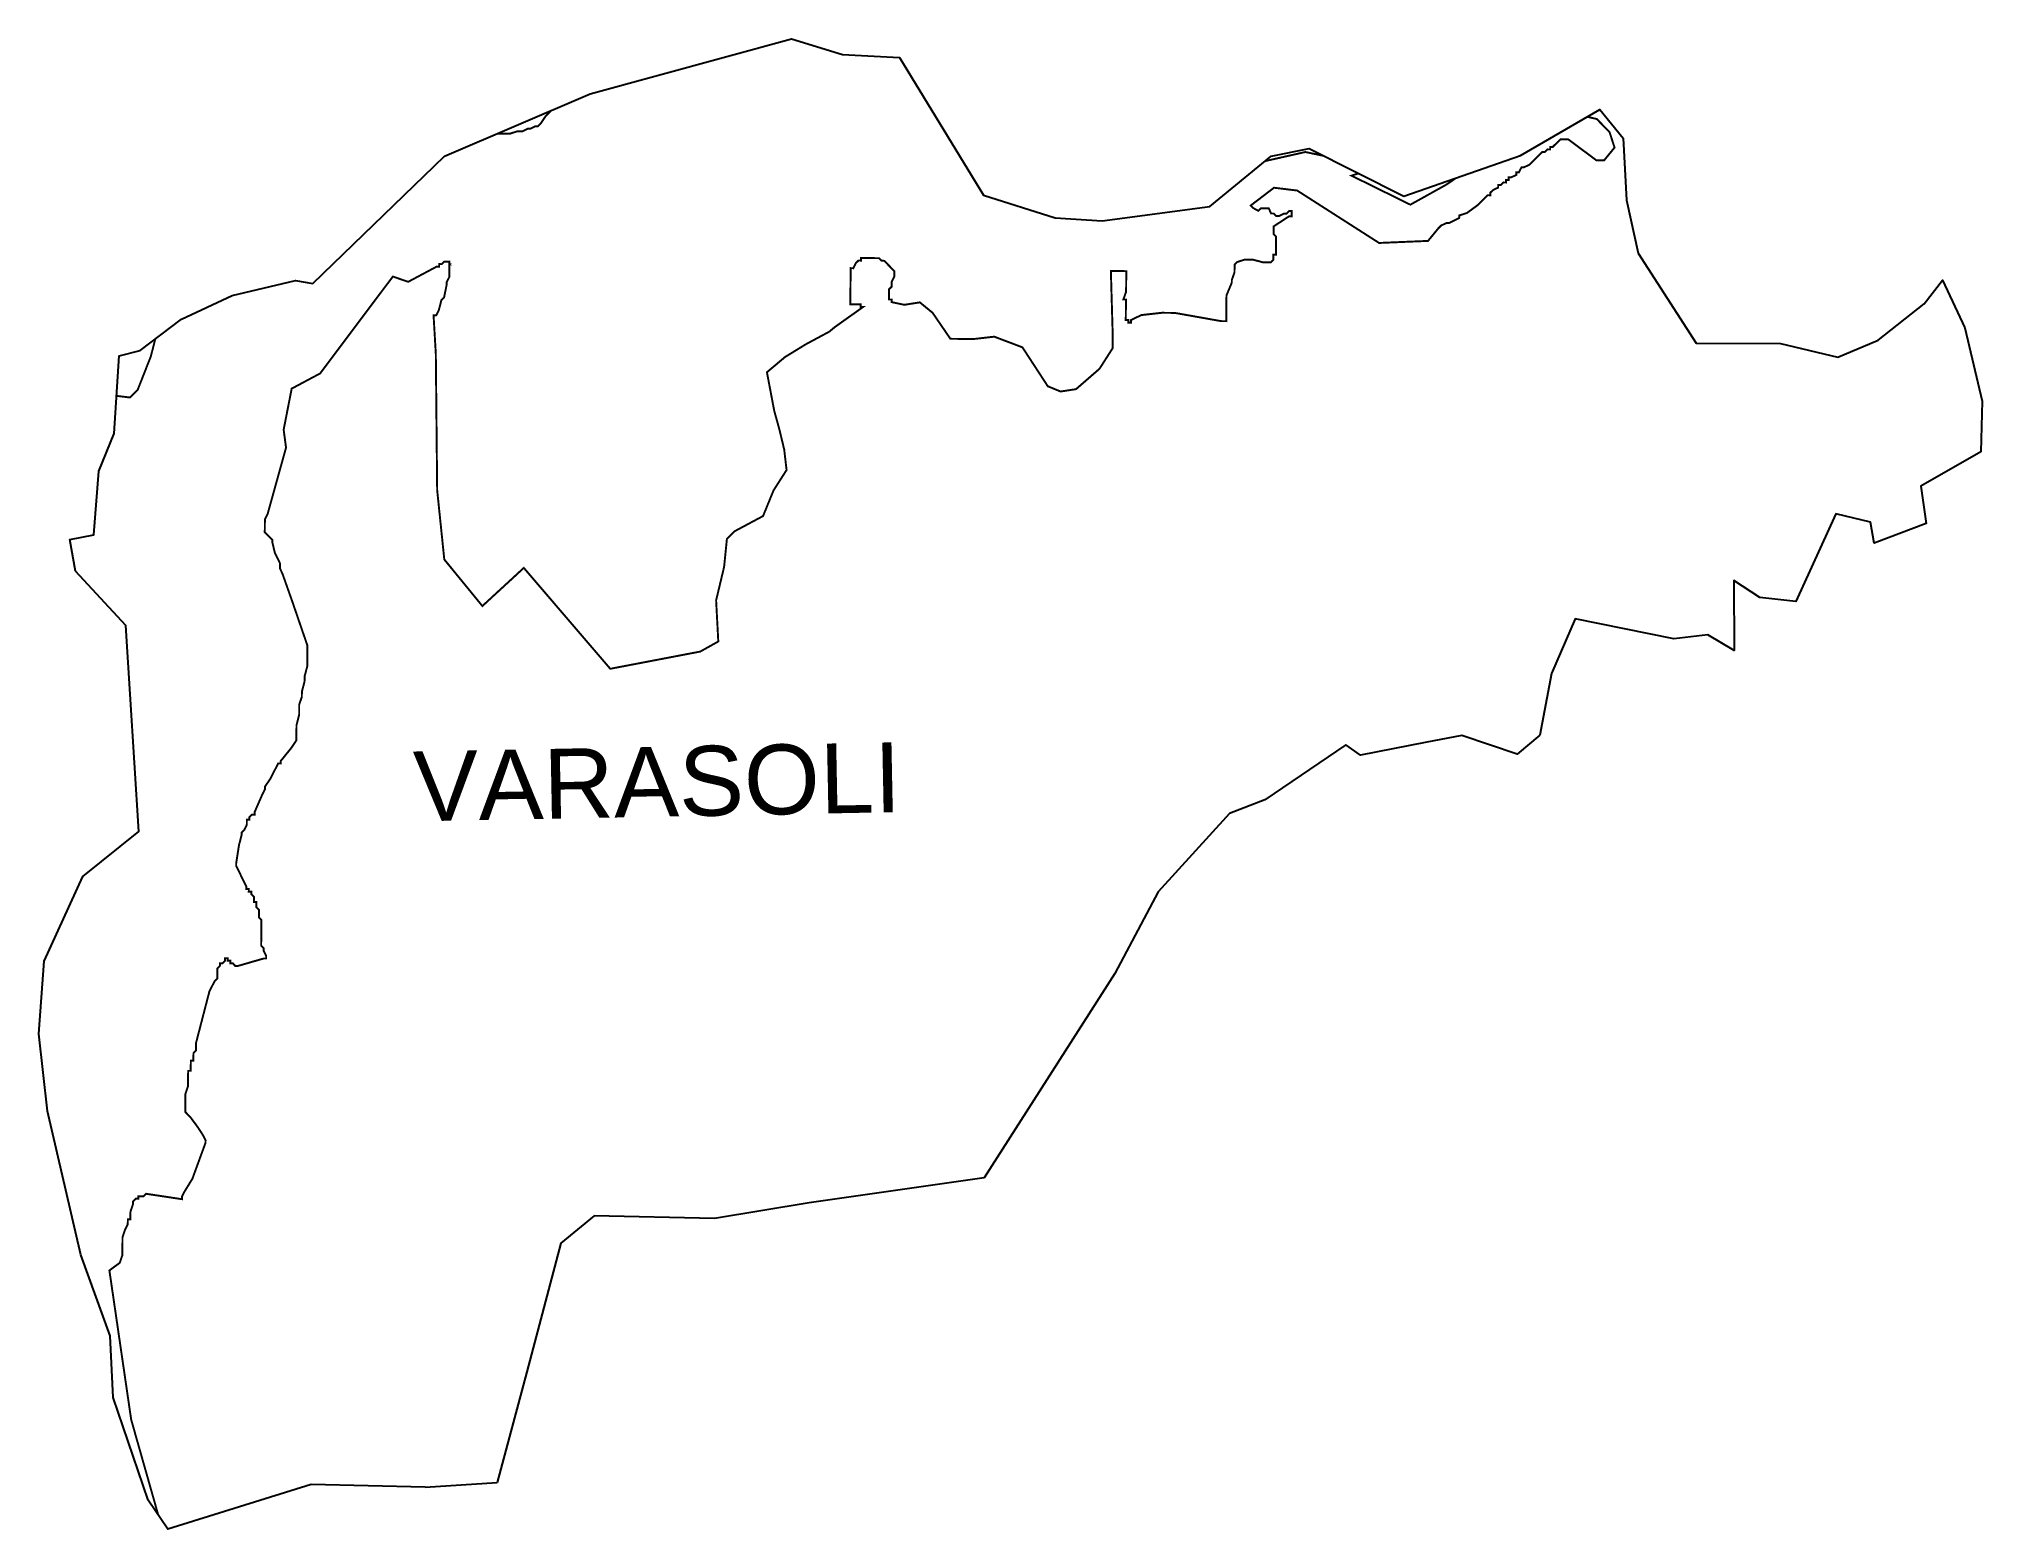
# Model space of a CAD drawing. Header units: metres. Extents: x 274648 to 277673, y 2063816 to 2066136.
import ezdxf

# ---------------------------------------------------------------- set-up
doc = ezdxf.new("R2010")
doc.units = ezdxf.units.M
for name, color, linetype in [('HAZARDS LINE', 1, 'Continuous'), ('village', 3, 'Continuous'), ('VILLAGE NAME', 250, 'Continuous')]:
    doc.layers.add(name, color=color, linetype=linetype)
doc.styles.get("Standard").update_dxf_attribs({"font": 'simplex.shx'})

msp = doc.modelspace()

# ---------------------------------------------------------------- linework, layer by layer
at = {"color": 3, "flags": 128}
msp.add_lwpolyline([(275249.5, 2063881.5), (275361.5, 2063888.6)], dxfattribs=at)
at = {"layer": 'HAZARDS LINE', "lineweight": 0}
for points in [[(275446.5, 2066025.3, 3, 3, 0), (275445.2, 2066024, 3, 3, 0), (275441.2, 2066020, 3, 3, 0), (275437.1, 2066016, 3, 3, 0), (275429, 2066004.1, 3, 3, 0), (275425, 2066000.1, 3, 3, 0), (275421, 2066000.2, 3, 3, 0), (275413, 2065996.3, 3, 3, 0), (275409, 2065996.3, 3, 3, 0), (275401, 2065992.4, 3, 3, 0), (275393, 2065992.4, 3, 3, 0), (275380.9, 2065988.5, 3, 3, 0), (275361.3, 2065988.7, 3, 3, 0)], [(274833.8, 2063838.1, 3, 3, 0), (274791.7, 2063986.5, 3, 3, 0), (274757.8, 2064218.7, 3, 3, 0), (274773.9, 2064230.6, 3, 3, 0), (274778, 2064242.5, 3, 3, 0), (274778.2, 2064270.5, 3, 3, 0), (274782.3, 2064282.5, 3, 3, 0), (274786.4, 2064290.4, 3, 3, 0), (274786.5, 2064298.4, 3, 3, 0), (274790.5, 2064298.4, 3, 3, 0), (274790.6, 2064310.4, 3, 3, 0), (274794.7, 2064322.3, 3, 3, 0), (274794.7, 2064326.3, 3, 3, 0), (274798.7, 2064330.3, 3, 3, 0), (274802.7, 2064330.3, 3, 3, 0), (274802.8, 2064334.3, 3, 3, 0), (274810.8, 2064334.2, 3, 3, 0), (274814.8, 2064338.1, 3, 3, 0), (274870.7, 2064329.7, 3, 3, 0), (274870.7, 2064333.7, 3, 3, 0), (274874.8, 2064341.6, 3, 3, 0), (274887, 2064361.5, 3, 3, 0), (274907.4, 2064417.3, 3, 3, 0), (274907.5, 2064421.3, 3, 3, 0), (274903.5, 2064429.3, 3, 3, 0), (274895.7, 2064441.4, 3, 3, 0), (274883.8, 2064457.5, 3, 3, 0), (274879.8, 2064461.5, 3, 3, 0), (274875.9, 2064465.6, 3, 3, 0), (274876.1, 2064493.6, 3, 3, 0), (274880.2, 2064505.5, 3, 3, 0), (274880.4, 2064529.5, 3, 3, 0), (274884.4, 2064529.5, 3, 3, 0), (274884.6, 2064545.5, 3, 3, 0), (274888.6, 2064545.4, 3, 3, 0), (274888.7, 2064557.4, 3, 3, 0), (274892.7, 2064561.4, 3, 3, 0), (274892.8, 2064573.4, 3, 3, 0), (274913.5, 2064653.2, 3, 3, 0), (274921.6, 2064669.1, 3, 3, 0), (274925.7, 2064673, 3, 3, 0), (274925.8, 2064689, 3, 3, 0), (274929.8, 2064693, 3, 3, 0), (274929.9, 2064697, 3, 3, 0), (274933.9, 2064697, 3, 3, 0), (274937.9, 2064700.9, 3, 3, 0), (274937.9, 2064704.9, 3, 3, 0), (274941.9, 2064704.9, 3, 3, 0), (274941.9, 2064700.9, 3, 3, 0), (274945.9, 2064700.9, 3, 3, 0), (274945.9, 2064696.9, 3, 3, 0), (274949.9, 2064696.8, 3, 3, 0), (274953.8, 2064692.8, 3, 3, 0), (274957.8, 2064692.8, 3, 3, 0), (274997.9, 2064704.4, 3, 3, 0), (275001.9, 2064704.4, 3, 3, 0), (275001.9, 2064708.4, 3, 3, 0), (274998, 2064716.4, 3, 3, 0), (274998, 2064720.4, 3, 3, 0), (274994.1, 2064724.4, 3, 3, 0), (274994.4, 2064764.4, 3, 3, 0), (274990.5, 2064768.4, 3, 3, 0), (274990.6, 2064780.4, 3, 3, 0), (274986.6, 2064784.5, 3, 3, 0), (274986.7, 2064792.5, 3, 3, 0), (274982.7, 2064792.5, 3, 3, 0), (274982.8, 2064800.5, 3, 3, 0), (274978.8, 2064804.5, 3, 3, 0), (274978.8, 2064808.5, 3, 3, 0), (274974.8, 2064808.6, 3, 3, 0), (274974.9, 2064812.6, 3, 3, 0), (274970.9, 2064812.6, 3, 3, 0), (274970.9, 2064816.6, 3, 3, 0), (274959.1, 2064840.7, 3, 3, 0), (274955.2, 2064848.7, 3, 3, 0), (274955.2, 2064852.7, 3, 3, 0), (274959.5, 2064880.7, 3, 3, 0), (274963.6, 2064896.6, 3, 3, 0), (274963.6, 2064900.6, 3, 3, 0), (274967.7, 2064904.6, 3, 3, 0), (274971.7, 2064912.5, 3, 3, 0), (274971.8, 2064920.5, 3, 3, 0), (274975.8, 2064920.5, 3, 3, 0), (274975.8, 2064924.5, 3, 3, 0), (274979.9, 2064928.5, 3, 3, 0), (274983.9, 2064928.4, 3, 3, 0), (274983.9, 2064932.4, 3, 3, 0), (274996.1, 2064960.3, 3, 3, 0), (275000.2, 2064968.3, 3, 3, 0), (275000.2, 2064972.3, 3, 3, 0), (275008.3, 2064984.2, 3, 3, 0), (275012.4, 2064992.2, 3, 3, 0), (275020.6, 2065008.1, 3, 3, 0), (275024.5, 2065008, 3, 3, 0), (275024.6, 2065012, 3, 3, 0), (275040.7, 2065031.9, 3, 3, 0), (275048.8, 2065043.8, 3, 3, 0), (275049.1, 2065067.8, 3, 3, 0), (275053.2, 2065083.8, 3, 3, 0), (275053.3, 2065099.8, 3, 3, 0), (275057.4, 2065111.7, 3, 3, 0), (275057.5, 2065119.7, 3, 3, 0), (275061.6, 2065135.7, 3, 3, 0), (275061.7, 2065143.7, 3, 3, 0), (275065.9, 2065159.6, 3, 3, 0), (275066.1, 2065191.6, 3, 3, 0), (275042.7, 2065259.8, 3, 3, 0), (275027.1, 2065303.9, 3, 3, 0), (275023.2, 2065311.9, 3, 3, 0), (275023.3, 2065319.9, 3, 3, 0), (275015.4, 2065336, 3, 3, 0), (275011.6, 2065352, 3, 3, 0), (275011.6, 2065356, 3, 3, 0), (275003.7, 2065364.1, 3, 3, 0), (274999.7, 2065368.1, 3, 3, 0), (274999.9, 2065388.1, 3, 3, 0), (275004, 2065396.1, 3, 3, 0), (275032.8, 2065499.8, 3, 3, 0), (275029.1, 2065527.8, 3, 3, 0), (275041.6, 2065591.7, 3, 3, 0), (275085.8, 2065615.3, 3, 3, 0), (275199.1, 2065766.2, 3, 3, 0), (275223, 2065758, 3, 3, 0), (275267.2, 2065781.6, 3, 3, 0), (275271.2, 2065781.6, 3, 3, 0), (275271.2, 2065785.6, 3, 3, 0), (275275.2, 2065785.5, 3, 3, 0), (275279.2, 2065789.5, 3, 3, 0), (275287.2, 2065789.4, 3, 3, 0), (275287, 2065765.4, 3, 3, 0), (275283, 2065757.5, 3, 3, 0), (275282.9, 2065753.5, 3, 3, 0), (275278.8, 2065733.5, 3, 3, 0), (275274.7, 2065729.6, 3, 3, 0), (275270.6, 2065713.6, 3, 3, 0), (275266.5, 2065705.7, 3, 3, 0), (275262.5, 2065705.7, 3, 3, 0), (275266, 2065645.7, 3, 3, 0), (275268.1, 2065433.7, 3, 3, 0), (275279.2, 2065325.7, 3, 3, 0), (275338.5, 2065253.2, 3, 3, 0), (275403, 2065312.6, 3, 3, 0), (275537.6, 2065155.5, 3, 3, 0), (275677.7, 2065182.3, 3, 3, 0), (275705.8, 2065198, 3, 3, 0), (275702.4, 2065262, 3, 3, 0), (275714.8, 2065313.9, 3, 3, 0), (275719.2, 2065357.8, 3, 3, 0), (275731.3, 2065369.7, 3, 3, 0), (275775.5, 2065393.3, 3, 3, 0), (275791.8, 2065433.2, 3, 3, 0), (275812.1, 2065465, 3, 3, 0), (275808.4, 2065497, 3, 3, 0), (275800.7, 2065529, 3, 3, 0), (275792.9, 2065557.1, 3, 3, 0), (275781.5, 2065617.2, 3, 3, 0), (275809.7, 2065640.9, 3, 3, 0), (275841.8, 2065660.6, 3, 3, 0), (275878.8, 2065680.5, 3.01, 3.01, 0), (275886.9, 2065687.3, 3.01, 3.01, 0), (275931.3, 2065718.9, 3.01, 3.01, 0), (275927.3, 2065718.9, 3.01, 3.01, 0), (275927.3, 2065722.9, 3.01, 3.01, 0), (275911.3, 2065723.1, 3.01, 3.01, 0), (275911.9, 2065779.3, 3.01, 3.01, 0), (275915.9, 2065779.2, 3.01, 3.01, 0), (275920, 2065787.2, 3.01, 3.01, 0), (275924.1, 2065791.2, 3.01, 3.01, 0), (275928.1, 2065791.1, 3.01, 3.01, 0), (275928.1, 2065795.1, 3.01, 3.01, 0), (275956.2, 2065794.8, 3.01, 3.01, 0), (275960.2, 2065790.8, 3.01, 3.01, 0), (275964.2, 2065790.7, 3.01, 3.01, 0), (275968.1, 2065786.7, 3.01, 3.01, 0), (275980, 2065774.5, 3.01, 3.01, 0), (275980, 2065766.5, 3.01, 3.01, 0), (275975.9, 2065758.5, 3.01, 3.01, 0), (275975.8, 2065750.5, 3.01, 3.01, 0), (275971.7, 2065746.5, 3.01, 3.01, 0), (275971.5, 2065730.5, 3.01, 3.01, 0), (275975.6, 2065730.4, 3.01, 3.01, 0), (275975.5, 2065726.4, 3.01, 3.01, 0), (275995.5, 2065722.2, 3.01, 3.01, 0), (276019.6, 2065726, 3.01, 3.01, 0), (276039.5, 2065709.7, 3.01, 3.01, 0), (276067.1, 2065669.3, 3.01, 3.01, 0), (276103.2, 2065668.9, 3.01, 3.01, 0), (276135.4, 2065672.6, 3.01, 3.01, 0), (276179.3, 2065656, 3.01, 3.01, 0), (276218.8, 2065595.4, 3.01, 3.01, 0), (276238.7, 2065587.2, 3.01, 3.01, 0), (276262.8, 2065590.9, 3.01, 3.01, 0), (276299.3, 2065622.6, 3.01, 3.01, 0), (276319.7, 2065654.5, 3.01, 3.01, 0), (276319.9, 2065674.6, 3.01, 3.01, 0), (276317, 2065774.9, 3.01, 3.01, 0), (276341, 2065774.6, 3.01, 3.01, 0), (276340.7, 2065742.5, 3.01, 3.01, 0), (276336.5, 2065730.5, 3.01, 3.01, 0), (276340.5, 2065730.5, 3.01, 3.01, 0), (276340.2, 2065698.4, 3.01, 3.01, 0), (276344.2, 2065698.4, 3.01, 3.01, 0), (276344.2, 2065694.4, 3.01, 3.01, 0), (276348.2, 2065694.3, 3.01, 3.01, 0), (276348.2, 2065698.3, 3.01, 3.01, 0), (276356.3, 2065702.3, 3.01, 3.01, 0), (276364.3, 2065706.2, 3.01, 3.01, 0), (276396.5, 2065709.8, 3.01, 3.01, 0), (276416.5, 2065709.6, 3.01, 3.01, 0), (276488.6, 2065696.8, 3.01, 3.01, 0), (276496.6, 2065696.7, 3.01, 3.01, 0), (276497, 2065736.8, 3.01, 3.01, 0), (276505.3, 2065756.8, 3.01, 3.01, 0), (276505.3, 2065760.8, 3.01, 3.01, 0), (276509.5, 2065772.8, 3.01, 3.01, 0), (276509.6, 2065784.8, 3.01, 3.01, 0), (276513.6, 2065788.8, 3.01, 3.01, 0), (276525.7, 2065792.7, 3.01, 3.01, 0), (276537.7, 2065792.6, 3.01, 3.01, 0), (276553.7, 2065788.4, 3.01, 3.01, 0), (276565.8, 2065788.2, 3.01, 3.01, 0), (276569.8, 2065792.2, 3.01, 3.01, 0), (276569.9, 2065800.2, 3.01, 3.01, 0), (276573.9, 2065800.2, 3.01, 3.01, 0), (276574.2, 2065828.3, 3.01, 3.01, 0), (276570.3, 2065832.3, 3.01, 3.01, 0), (276570.4, 2065844.3, 3.01, 3.01, 0), (276594.6, 2065860.1, 3.01, 3.01, 0), (276598.6, 2065860.1, 3.01, 3.01, 0), (276598.7, 2065868.1, 3.01, 3.01, 0), (276594.7, 2065868.2, 3.01, 3.01, 0), (276590.7, 2065864.2, 3.01, 3.01, 0), (276586.7, 2065864.2, 3.01, 3.01, 0), (276578.6, 2065860.3, 3.01, 3.01, 0), (276574.6, 2065860.3, 3.01, 3.01, 0), (276570.6, 2065864.4, 3.01, 3.01, 0), (276566.6, 2065864.4, 3.01, 3.01, 0), (276562.7, 2065872.5, 3.01, 3.01, 0), (276550.6, 2065872.6, 3.01, 3.01, 0), (276546.6, 2065868.7, 3.01, 3.01, 0), (276538.6, 2065872.8, 3.01, 3.01, 0), (276534.7, 2065876.8, 3.01, 3.01, 0), (276571, 2065904.5, 3.01, 3.01, 0), (276607.1, 2065900.1, 3.01, 3.01, 0), (276734.6, 2065818.5, 3.01, 3.01, 0), (276810.8, 2065821.7, 3.01, 3.01, 0), (276827.1, 2065841.6, 3.01, 3.01, 0), (276831.1, 2065845.5, 3.01, 3.01, 0), (276839.2, 2065849.5, 3.01, 3.01, 0), (276843.2, 2065849.4, 3.01, 3.01, 0), (276859.3, 2065857.3, 3.01, 3.01, 0), (276859.4, 2065861.3, 3.01, 3.01, 0), (276871.4, 2065865.2, 3.01, 3.01, 0), (276887.6, 2065877, 3.01, 3.01, 0), (276891.7, 2065881, 3.01, 3.01, 0), (276895.7, 2065885, 3.01, 3.01, 0), (276903.8, 2065892.9, 3.01, 3.01, 0), (276907.8, 2065892.8, 3.01, 3.01, 0), (276907.9, 2065896.9, 3.01, 3.01, 0), (276911.9, 2065900.8, 3.01, 3.01, 0), (276920, 2065904.7, 3.01, 3.01, 0), (276920, 2065908.8, 3.01, 3.01, 0), (276924, 2065908.7, 3.01, 3.01, 0), (276928.1, 2065912.7, 3.01, 3.01, 0), (276932.1, 2065912.6, 3.01, 3.01, 0), (276932.2, 2065916.6, 3.01, 3.01, 0), (276936.2, 2065916.6, 3.01, 3.01, 0), (276936.2, 2065920.6, 3.01, 3.01, 0), (276940.2, 2065920.6, 3.01, 3.01, 0), (276948.3, 2065924.5, 3.01, 3.01, 0), (276948.3, 2065928.5, 3.01, 3.01, 0), (276952.3, 2065928.5, 3.01, 3.01, 0), (276956.4, 2065936.4, 3.01, 3.01, 0), (276960.4, 2065936.4, 3.01, 3.01, 0), (276968.5, 2065940.3, 3.01, 3.01, 0), (276972.6, 2065944.3, 3.01, 3.01, 0), (276976.6, 2065948.3, 3.01, 3.01, 0), (276984.7, 2065956.2, 3.01, 3.01, 0), (276988.8, 2065960.2, 3.01, 3.01, 0), (276992.8, 2065960.1, 3.01, 3.01, 0), (276996.8, 2065964.1, 3.01, 3.01, 0), (277000.9, 2065964, 3.01, 3.01, 0), (277000.9, 2065968.1, 3.01, 3.01, 0), (277004.9, 2065968, 3.01, 3.01, 0), (277009, 2065972, 3.01, 3.01, 0), (277013, 2065975.9, 3.01, 3.01, 0), (277017.1, 2065979.9, 3.01, 3.01, 0), (277029.1, 2065979.8, 3.01, 3.01, 0), (277072.9, 2065947.2, 3.01, 3.01, 0), (277084.9, 2065947.1, 3.01, 3.01, 0), (277101.2, 2065967, 3.01, 3.01, 0), (277093.4, 2065991.1, 3.01, 3.01, 0), (277073.6, 2066011.4, 3.01, 3.01, 0), (277058.9, 2066015, 3.01, 3.01, 0)], [(274829.3, 2065669.1, 3, 3, 0), (274822.2, 2065641.6, 3, 3, 0), (274801.8, 2065589.8, 3, 3, 0), (274789.7, 2065577.9, 3, 3, 0), (274769, 2065580.4, 3, 3, 0)]]:
    msp.add_lwpolyline(points, format="xyseb", dxfattribs=at)
at = {"layer": 'HAZARDS LINE', "lineweight": 0, "const_width": 3.01}
for points in [[(276649.2, 2065953.9), (276619.8, 2065960.1), (276556.8, 2065945.9)], [(276854.7, 2065919.8), (276839.8, 2065909.6), (276783.3, 2065878.1), (276691.6, 2065923.3), (276702.7, 2065926.8)]]:
    msp.add_lwpolyline(points, dxfattribs=at)
at = {"layer": 'HAZARDS LINE', "lineweight": 18, "const_width": 3}
msp.add_lwpolyline([(275291.2, 2065785.4), (275287.2, 2065785.4)], close=True, dxfattribs=at)
at = {"layer": 'village', "color": 3, "true_color": 0x00ff00}
for points in [[(274656.1, 2064700.2, 0), (274716.3, 2064832.3, 0), (274803.8, 2064902.4, 0), (274783.5, 2065223.1, 0), (274705, 2065307.5, 0), (274696.1, 2065356.8, 0), (274733.6, 2065363.9, 0), (274741.5, 2065463.3, 0), (274765.2, 2065522, 0), (274773.2, 2065642.7, 0), (274805.6, 2065651, 0), (274870.1, 2065700.1, 0), (274949.1, 2065736.5, 0), (275047.7, 2065759.8, 0), (275074.3, 2065755.5, 0), (275279.7, 2065953.7, 0), (275506.4, 2066050.9, 0), (275819.8, 2066136.3, 0), (275899.2, 2066111.8, 0), (275988.1, 2066107.5, 0), (276118.7, 2065892.9, 0), (276230.1, 2065857.7, 0), (276303.3, 2065852.8, 0), (276471, 2065875.1, 0), (276566.4, 2065953.8, 0), (276625.9, 2065965.7, 0), (276772.9, 2065891.3, 0), (276954.8, 2065954.7, 0), (277078.2, 2066026.1, 0), (277114.5, 2065981.9, 0), (277119.8, 2065885.1, 0), (277138.1, 2065802.6, 0), (277228.5, 2065662.3, 0), (277359.4, 2065662.1, 0), (277448.7, 2065640.5, 0), (277511.7, 2065667.4, 0), (277583.3, 2065723.7, 0), (277611.8, 2065760.5, 0), (277646.5, 2065686.4, 0), (277673.5, 2065572.2, 0), (277671.4, 2065493.5, 0), (277578.1, 2065439.6, 0), (277586.4, 2065381.6, 0), (277505.6, 2065350.9, 0), (277499.8, 2065383.6, 0), (277445.8, 2065396.7, 0), (277383.2, 2065260.3, 0), (277327.4, 2065266.5, 0), (277286.8, 2065293, 0), (277287.6, 2065183.9, 0), (277246.3, 2065208.5, 0), (277193.5, 2065202, 0), (277039.7, 2065233.5, 0), (277003, 2065148.2, 0), (276984.9, 2065052.2, 0), (276949.5, 2065022.6, 0), (276863.5, 2065051.8, 0), (276806.4, 2065040.8, 0), (276705.4, 2065021.2, 0), (276682.7, 2065036.9, 0), (276556.7, 2064951.4, 0), (276501.8, 2064930.3, 0), (276390.6, 2064808.4, 0), (276323.2, 2064681.1, 0), (276119.7, 2064362.8, 0), (275847.5, 2064324, 0), (275699.8, 2064299.5, 0), (275512.3, 2064304, 0), (275460.8, 2064261.2, 0), (275407.7, 2064060.9, 0), (275361.5, 2063888.6, 0)], [(275249.5, 2063881.5, 0), (275071.7, 2063885.5, 0), (274849, 2063816, 0), (274817.9, 2063861.3, 0), (274763.8, 2064020.8, 0), (274758.8, 2064117.1, 0), (274713.1, 2064242.9, 0), (274661.5, 2064466.5, 0), (274648, 2064587.1, 0), (274656.1, 2064700.2, 0)]]:
    msp.add_polyline3d(points, dxfattribs=at)

# ---------------------------------------------------------------- texts
at = {"layer": 'VILLAGE NAME', "insert": (275229.7, 2065026.6), "char_height": 108.748, "attachment_point": 1, "rotation": 1.1028}
msp.add_mtext_dynamic_manual_height_columns('{\\fArial|b0|i0|c0|p34;VARASOLI}', width=726.929, gutter_width=543.7, heights=[0], dxfattribs=at)

doc.saveas('drawing.dxf')
